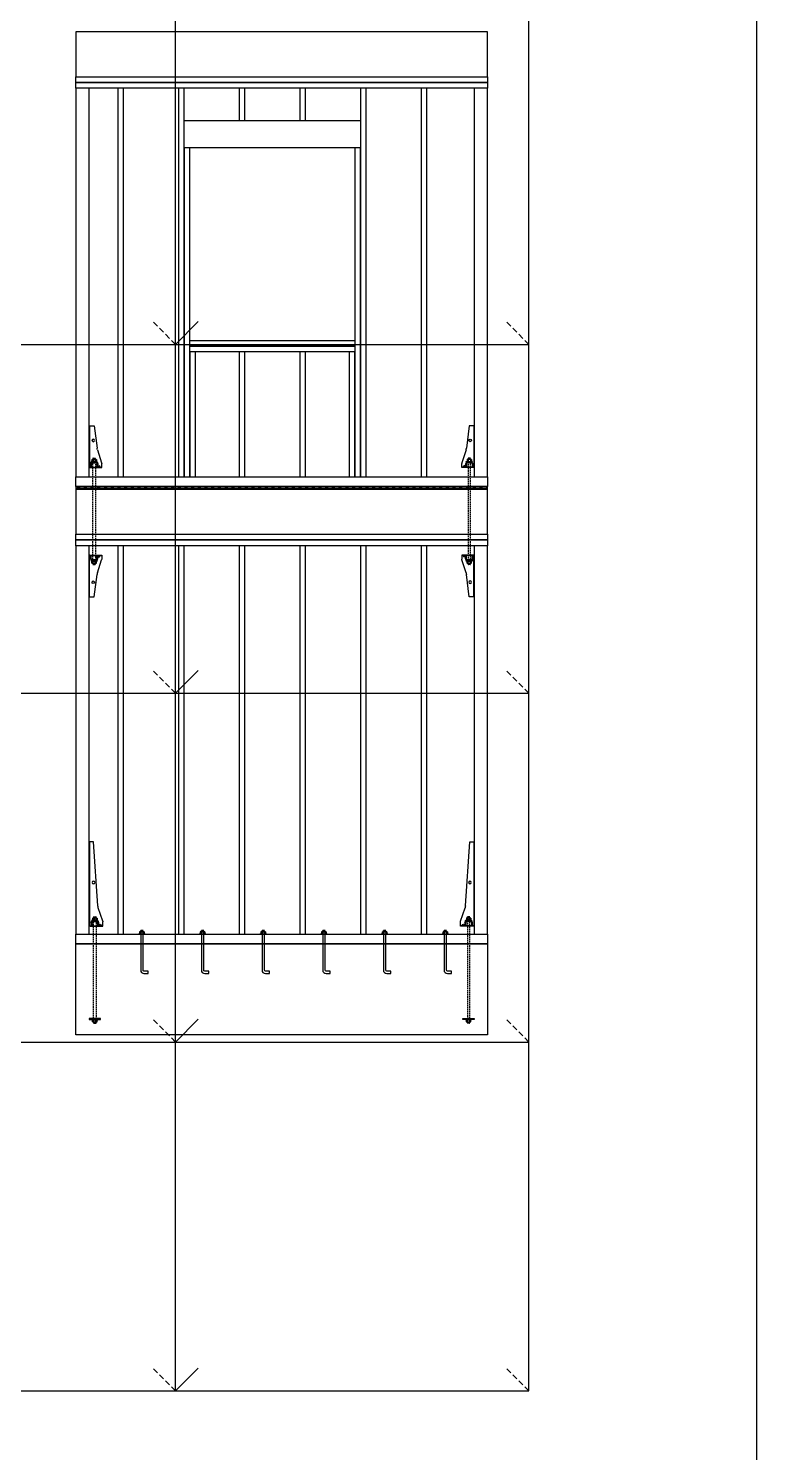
# Model space of a CAD drawing. Header units: inches. Extents: x -2661 to 42767, y -1222 to 9099.
# Drawn here: x 738.6 to 930.6, y 3607.3 to 3982.9 of the extents above; entities that cross this region are included whole.
import ezdxf

# ---------------------------------------------------------------- set-up
doc = ezdxf.new("R2010")
doc.units = ezdxf.units.IN
doc.header["$LTSCALE"] = 12
doc.header["$MEASUREMENT"] = 0
doc.linetypes.add('HIDDEN2', pattern=[0.1875, 0.125, -0.0625])
doc.linetypes.add('HIDDEN8', pattern=[0.04625, 0.03125, -0.015])
doc.layers.get('0').update_dxf_attribs({"linetype": 'CONTINUOUS'})
doc.layers.add('S-ANNO-GRID-NONPLOT', color=251, linetype='CONTINUOUS', plot=False)
doc.layers.add('S-ANNO-NONPLOT', color=253, linetype='CONTINUOUS', plot=False, transparency=0.5)
for name, color, linetype in [('S-BOLT', 2, 'CONTINUOUS'), ('S-FNDN', 4, 'CONTINUOUS'), ('S-SIMPSON', 2, 'CONTINUOUS'), ('S-WOOD', 3, 'CONTINUOUS')]:
    doc.layers.add(name, color=color, linetype=linetype)

# ---------------------------------------------------------------- blocks, each defined once
blk = doc.blocks.new('Se_24x36_STARTERS_GRID')
for p, q in [((-372.84, 276), (-279.63, 276)), ((-372.84, 184), (-372.84, 276)), ((-279.63, -92), (-279.63, 276)), ((-279.63, 276), (-186.42, 276)), ((-186.42, -92), (-186.42, 276)), ((-186.42, 276), (-93.21, 276)), ((-93.21, -92), (-93.21, 276)), ((-93.21, 276), (0, 276)), ((0, 184), (0, 276)), ((-372.84, 184), (-366.84, 190)), ((-279.63, 184), (-273.63, 190)), ((-186.42, 184), (-180.42, 190)), ((-93.21, 184), (-87.21, 190)), ((-372.84, 92), (-372.84, 184)), ((-372.84, 184), (-279.63, 184)), ((-279.63, 184), (-186.42, 184)), ((-186.42, 184), (-93.21, 184)), ((-93.21, 184), (0, 184)), ((0, 92), (0, 184)), ((-372.84, 92), (-366.84, 98)), ((-279.63, 92), (-273.63, 98)), ((-186.42, 92), (-180.42, 98)), ((-93.21, 92), (-87.21, 98)), ((-372.84, 0), (-372.84, 92)), ((-372.84, 92), (-279.63, 92)), ((-279.63, 92), (-186.42, 92)), ((-186.42, 92), (-93.21, 92)), ((-93.21, 92), (0, 92)), ((0, 0), (0, 92)), ((-372.84, 0), (-366.84, 6)), ((-279.63, 0), (-273.63, 6)), ((-186.42, 0), (-180.42, 6)), ((-93.21, 0), (-87.21, 6)), ((-372.84, 0), (-279.63, 0)), ((-372.84, -92), (-372.84, 0)), ((-279.63, 0), (-186.42, 0)), ((-186.42, 0), (-93.21, 0)), ((-93.21, 0), (0, 0)), ((0, -92), (0, 0)), ((-372.84, -92), (-366.84, -86)), ((-279.63, -92), (-273.63, -86)), ((-186.42, -92), (-180.42, -86)), ((-93.21, -92), (-87.21, -86)), ((-372.84, -92), (-279.63, -92)), ((-279.63, -92), (-186.42, -92)), ((-186.42, -92), (-93.21, -92)), ((-93.21, -92), (0, -92))]:
    blk.add_line(p, q)
at = {"linetype": 'HIDDEN2'}
for p, q in [((-279.63, 184), (-285.63, 190)), ((-186.42, 184), (-192.42, 190)), ((-93.21, 184), (-99.21, 190)), ((0, 184), (-6, 190)), ((-279.63, 92), (-285.63, 98)), ((-186.42, 92), (-192.42, 98)), ((-93.21, 92), (-99.21, 98)), ((0, 92), (-6, 98)), ((-279.63, 0), (-285.63, 6)), ((-186.42, 0), (-192.42, 6)), ((-93.21, 0), (-99.21, 6)), ((0, 0), (-6, 6)), ((-279.63, -92), (-285.63, -86)), ((-186.42, -92), (-192.42, -86)), ((-93.21, -92), (-99.21, -86)), ((0, -92), (-6, -86))]:
    blk.add_line(p, q, dxfattribs=at)
blk = doc.blocks.new('NUT-SM-THREADS-new')
for p, q in [((-0.94, 0.81), (-0.94, 0)), ((-0.94, 0), (-0.84, 0)), ((-0.84, 0), (0.84, 0)), ((-0.7, 0.94), (0.7, 0.94)), ((0.39, 1.44), (-0.5, 1.44)), ((-0.5, 1.44), (-0.39, 1.37)), ((-0.5, 1.31), (-0.39, 1.37)), ((0.5, 1.25), (-0.5, 1.31)), ((-0.5, 1.31), (-0.39, 1.25)), ((-0.5, 1.19), (-0.39, 1.25)), ((0.5, 1.12), (-0.5, 1.19)), ((-0.5, 1.19), (-0.39, 1.12)), ((-0.5, 1.06), (-0.39, 1.12)), ((0.5, 1), (-0.5, 1.06)), ((-0.5, 1.06), (-0.39, 1)), ((-0.5, 0.94), (-0.39, 1)), ((-0.47, 0.81), (-0.47, 0)), ((-0.39, 1.37), (0.39, 1.31)), ((-0.39, 1.25), (0.39, 1.19)), ((-0.39, 1.12), (0.39, 1.06)), ((-0.39, 1), (0.39, 0.94)), ((0.5, 1.37), (-0.09, 1.41)), ((0.39, 1.44), (0.39, 1.44)), ((0.39, 1.44), (0.5, 1.37)), ((0.39, 1.31), (0.5, 1.37)), ((0.39, 1.31), (0.5, 1.25)), ((0.39, 1.19), (0.5, 1.25)), ((0.39, 1.19), (0.5, 1.12)), ((0.39, 1.06), (0.5, 1.12)), ((0.39, 1.06), (0.5, 1)), ((0.39, 0.94), (0.5, 1)), ((0.47, 0.81), (0.47, 0)), ((0.84, 0), (0.94, 0)), ((0.94, 0.81), (0.94, 0))]:
    blk.add_line(p, q)
for centre, radius, start, end in [((-0.7, 0.65), 0.283, 33.89006, 146.10994), ((0, -0.01), 0.943, 60.15828, 119.84172), ((0.7, 0.65), 0.283, 33.89006, 146.10994)]:
    blk.add_arc(centre, radius, start, end)
blk = doc.blocks.new('NUT-w-WASHER-sm-new')
blk.add_lwpolyline([(-1.36, 0.17), (1.36, 0.17), (1.36, 0), (-1.36, 0)], close=True)
blk.add_blockref('NUT-SM-THREADS-new', (0, 0.17))
blk = doc.blocks.new('*U1342')
for p, q in [((0, 22.25), (0, 0.27)), ((1.13, 22.25), (0, 22.25)), ((0.13, 22.25), (0.13, 0.27)), ((2.31, 5.39), (1.13, 22.25)), ((3.6, 1.33), (2.41, 4.9)), ((0.13, 0.39), (0.03, 0.39)), ((0.27, 0.13), (3.62, 0.13)), ((0.27, 0), (3.62, 0)), ((0.5, 1.02), (0.5, 0.13)), ((0.5, 0.13), (0.74, 0.13)), ((0.74, 1.02), (0.74, 0.13)), ((0.99, 1.51), (1.99, 1.51)), ((0.99, 1.27), (1.99, 1.27)), ((1.02, 1.27), (1.02, 1.51)), ((1.96, 1.27), (1.96, 1.51)), ((2.24, 1.02), (2.24, 0.13)), ((2.24, 0.13), (2.47, 0.13)), ((2.47, 1.02), (2.47, 0.13)), ((3.62, 0), (3.62, 1.17))]:
    blk.add_line(p, q)
for centre, radius in [((1.13, 11.56), 0.344), ((1.26, 1.74), 0.199), ((1.26, 1.74), 0.149)]:
    blk.add_circle(centre, radius)
for centre, radius, start, end in [((4.31, 5.53), 2, 184, 198.3706), ((0.27, 0.27), 0.27, 180, 270), ((0.27, 0.27), 0.135, 180, 270), ((0.99, 1.02), 0.485, 90, 180), ((0.99, 1.02), 0.25, 90, 180), ((1.99, 1.02), 0.485, 0, 90), ((1.99, 1.02), 0.25, 0, 90), ((2.87, 0.24), 0.287, 4.3718, 175.6282), ((2.87, 0.28), 0.287, 184.3718, 355.6282), ((2.87, 0.24), 0.188, 6.7123, 173.2877), ((2.87, 0.28), 0.188, 186.7123, 353.2877), ((3.12, 1.17), 0.5, 0, 18.3706)]:
    blk.add_arc(centre, radius, start, end)
blk = doc.blocks.new('*U1210')
for p, q in [((-1.35, 10.95), (-2.08, 5.04)), ((0, 10.95), (-1.35, 10.95)), ((-0.08, 10.95), (-0.08, 0.21)), ((0, 10.95), (0, 0.21)), ((-2.16, 4.65), (-3.29, 1.22)), ((-3.31, 0), (-3.31, 1.06)), ((-0.21, 0.07), (-3.31, 0.07)), ((-0.21, 0), (-3.31, 0)), ((-2.29, 0.96), (-2.06, 0.96)), ((-2.29, 0.96), (-2.29, 0.07)), ((-2.29, 0.96), (-2.29, 0.07)), ((-2.06, 0.96), (-2.06, 0.07)), ((-1.88, 0), (-1.88, 0.07)), ((-0.81, 1.45), (-1.81, 1.45)), ((-0.81, 1.21), (-1.81, 1.21)), ((-1.78, 1.21), (-1.78, 1.45)), ((-0.84, 1.21), (-0.84, 1.45)), ((-0.75, 0), (-0.75, 0.07)), ((-0.32, 0.96), (-0.56, 0.96)), ((-0.56, 0.96), (-0.56, 0.07)), ((-0.32, 0.96), (-0.32, 0.07))]:
    blk.add_line(p, q)
blk.add_circle((-1.08, 7.13), 0.344)
for centre, radius, start, end in [((-4.06, 5.28), 2, 341.6294, 353), ((-2.81, 1.06), 0.5, 161.6294, 180), ((-2.56, 0.18), 0.287, 4.3718, 175.6282), ((-2.56, 0.22), 0.287, 184.3718, 230.2368), ((-2.56, 0.18), 0.188, 6.7123, 173.2877), ((-2.56, 0.22), 0.188, 186.7123, 353.2877), ((-2.56, 0.22), 0.287, 309.7632, 355.6282), ((-1.81, 0.96), 0.485, 90, 180), ((-1.81, 0.96), 0.25, 90, 180), ((-0.81, 0.96), 0.485, 0, 90), ((-0.81, 0.96), 0.25, 0, 90), ((-0.21, 0.21), 0.21, 270, 0), ((-0.21, 0.21), 0.135, 270, 0)]:
    blk.add_arc(centre, radius, start, end)
blk = doc.blocks.new('*U1079')
at = {"layer": 'S-BOLT'}
for points in [[(-0.11, 0.78), (-0.11, -0.78), (0, -0.78), (0, 0.78)], [(26.07, 0.78), (26.07, -0.78), (26.18, -0.78), (26.18, 0.78)]]:
    blk.add_lwpolyline(points, close=True, dxfattribs=at)
at = {"layer": 'S-BOLT', "linetype": 'HIDDEN8'}
blk.add_lwpolyline([(25.99, 0.24), (26.03, 0.31), (26.05, -0.06), (26.03, 0.31), (26.07, 0.24), (26.07, -0.32), (26.03, -0.25), (25.99, 0.24), (25.95, 0.31), (25.99, -0.32), (26.03, -0.25), (25.99, -0.32), (25.95, -0.25), (25.91, 0.24), (25.95, 0.31), (25.91, 0.24), (25.87, 0.31), (25.91, -0.32), (25.95, -0.25), (25.91, -0.32), (25.87, -0.25), (25.84, 0.24), (25.87, 0.31), (25.84, 0.24), (25.8, 0.31), (25.84, -0.32), (25.87, -0.25), (25.84, -0.32), (25.8, -0.25), (25.76, 0.24), (25.8, 0.31), (25.76, 0.24), (25.72, 0.32), (25.76, 0.24), (25.8, -0.25), (25.76, -0.32), (0, -0.32), (0, 0.32), (25.72, 0.32)], dxfattribs=at)
at = {"layer": 'S-BOLT', "yscale": 0.625, "zscale": 0.625}
for p, xscale, rotation in [((-0.11, 0), -0.625, 90), ((26.18, 0), 0.625, 270)]:
    blk.add_blockref('NUT-SM-THREADS-new', p, dxfattribs=dict(at, xscale=xscale, rotation=rotation))
blk = doc.blocks.new('*U1214')
for p, q in [((-2.31, 5.39), (-1.13, 22.25)), ((-1.13, 22.25), (0, 22.25)), ((-0.13, 22.25), (-0.13, 0.27)), ((0, 22.25), (0, 0.27)), ((-3.6, 1.33), (-2.41, 4.9)), ((-3.62, 0), (-3.62, 1.17)), ((-0.27, 0.13), (-3.62, 0.13)), ((-0.27, 0), (-3.62, 0)), ((-2.47, 1.02), (-2.47, 0.13)), ((-2.24, 0.13), (-2.47, 0.13)), ((-2.24, 1.02), (-2.24, 0.13)), ((-0.99, 1.51), (-1.99, 1.51)), ((-0.99, 1.27), (-1.99, 1.27)), ((-1.96, 1.27), (-1.96, 1.51)), ((-1.02, 1.27), (-1.02, 1.51)), ((-0.74, 1.02), (-0.74, 0.13)), ((-0.5, 0.13), (-0.74, 0.13)), ((-0.5, 1.02), (-0.5, 0.13)), ((-0.13, 0.39), (-0.03, 0.39))]:
    blk.add_line(p, q)
for centre, radius in [((-1.13, 11.56), 0.344), ((-1.26, 1.74), 0.199), ((-1.26, 1.74), 0.149)]:
    blk.add_circle(centre, radius)
for centre, radius, start, end in [((-4.31, 5.53), 2, 341.6294, 356), ((-3.12, 1.17), 0.5, 161.6294, 180), ((-2.87, 0.24), 0.287, 4.3718, 175.6282), ((-2.87, 0.28), 0.287, 184.3718, 355.6282), ((-2.87, 0.24), 0.188, 6.7123, 173.2877), ((-2.87, 0.28), 0.188, 186.7123, 353.2877), ((-1.99, 1.02), 0.485, 90, 180), ((-1.99, 1.02), 0.25, 90, 180), ((-0.99, 1.02), 0.485, 0, 90), ((-0.99, 1.02), 0.25, 0, 90), ((-0.27, 0.27), 0.27, 270, 0), ((-0.27, 0.27), 0.135, 270, 0)]:
    blk.add_arc(centre, radius, start, end)

msp = doc.modelspace()

# ---------------------------------------------------------------- hatches: boundary and pattern name
at = {"layer": 'S-WOOD'}
h = msp.add_hatch(dxfattribs=at)
h.set_pattern_fill('PLAST', color=1, scale=5, angle=45, style=0)
h.set_pattern_definition([(45, (-1538.9911, 3683.342), (-0.8838835, 0.8838835), []), (45, (-1539.1016, 3683.4525), (-0.8838835, 0.8838835), []), (45, (-1539.2121, 3683.563), (-0.8838835, 0.8838835), [])])
h.paths.add_polyline_path([(751.08728, 3861.32918), (859.62897, 3861.32918), (859.62897, 3862.07918), (751.08728, 3862.07918)])

# ---------------------------------------------------------------- linework, layer by layer
at = {"layer": 'S-ANNO-NONPLOT'}
msp.add_lwpolyline([(437.73642, 4172.00884), (930.57281, 4172.00884), (930.57281, 847.54657), (437.73642, 847.54657)], close=True, dxfattribs=at)
at = {"layer": 'S-BOLT'}
for points in [[(770.13921, 3734.26715), (769.04546, 3734.26715, -0.414213562), (768.79546, 3734.51715), (768.79546, 3743.95465), (768.17046, 3743.95465), (768.17046, 3734.51715, 0.414213562), (769.04546, 3733.64215), (770.13921, 3733.64215)], [(786.13921, 3734.26715), (785.04546, 3734.26715, -0.414213562), (784.79546, 3734.51715), (784.79546, 3743.95465), (784.17046, 3743.95465), (784.17046, 3734.51715, 0.414213562), (785.04546, 3733.64215), (786.13921, 3733.64215)], [(802.13921, 3734.26715), (801.04546, 3734.26715, -0.414213562), (800.79546, 3734.51715), (800.79546, 3743.95465), (800.17046, 3743.95465), (800.17046, 3734.51715, 0.414213562), (801.04546, 3733.64215), (802.13921, 3733.64215)], [(818.13921, 3734.26716), (817.04546, 3734.26716, -0.414213562), (816.79546, 3734.51716), (816.79546, 3743.95466), (816.17046, 3743.95466), (816.17046, 3734.51716, 0.414213562), (817.04546, 3733.64216), (818.13921, 3733.64216)], [(834.13921, 3734.26715), (833.04546, 3734.26715, -0.414213562), (832.79546, 3734.51715), (832.79546, 3743.95465), (832.17046, 3743.95465), (832.17046, 3734.51715, 0.414213562), (833.04546, 3733.64215), (834.13921, 3733.64215)], [(850.13921, 3734.26715), (849.04546, 3734.26715, -0.414213562), (848.79546, 3734.51715), (848.79546, 3743.95465), (848.17046, 3743.95465), (848.17046, 3734.51715, 0.414213562), (849.04546, 3733.64215), (850.13921, 3733.64215)]]:
    msp.add_lwpolyline(points, format="xyb", close=True, dxfattribs=at)
at = {"layer": 'S-BOLT', "color": 4, "linetype": 'ByBlock'}
for points in [[(754.57615, 3721.75894), (754.57615, 3721.50894), (757.57615, 3721.50894), (757.57615, 3721.75894)], [(856.14009, 3721.75894), (856.14009, 3721.50894), (853.14009, 3721.50894), (853.14009, 3721.75894)]]:
    msp.add_lwpolyline(points, close=True, dxfattribs=at)
at = {"layer": 'S-FNDN'}
msp.add_lwpolyline([(751.08728, 3741.45418), (859.62897, 3741.45418), (859.62897, 3717.45418), (751.08728, 3717.45418)], close=True, dxfattribs=at)
at = {"layer": 'S-WOOD', "color": 1}
msp.add_line((751.08728, 3861.70418), (859.62897, 3861.70418), dxfattribs=at)
at = {"layer": 'S-WOOD'}
for points in [[(751.08789, 3970.07906), (859.62958, 3970.07906), (859.62958, 3981.95406), (751.08789, 3981.95406)], [(751.08789, 3970.07906), (859.62958, 3970.07906), (859.62958, 3968.57906), (751.08789, 3968.57906)], [(751.08789, 3967.07906), (751.08782, 3864.57971), (754.58782, 3864.57971), (754.58789, 3967.07906)], [(751.08789, 3968.57906), (859.62958, 3968.57906), (859.62958, 3967.07906), (751.08789, 3967.07906)], [(762.12958, 3967.07906), (762.12951, 3864.57971), (763.62951, 3864.57971), (763.62958, 3967.07906)], [(778.12958, 3967.07906), (778.12951, 3864.57971), (779.62951, 3864.57971), (779.62958, 3967.07906)], [(794.12952, 3967.07906), (794.12951, 3958.58832), (795.62951, 3958.58832), (795.62952, 3967.07906)], [(810.12952, 3967.07907), (810.12951, 3958.58833), (811.62951, 3958.58833), (811.62952, 3967.07907)], [(826.12958, 3967.07906), (826.12951, 3864.57971), (827.62951, 3864.57971), (827.62958, 3967.07906)], [(842.12958, 3967.07906), (842.12951, 3864.57971), (843.62951, 3864.57971), (843.62958, 3967.07906)], [(856.12958, 3967.07906), (856.12951, 3864.57971), (859.62951, 3864.57971), (859.62958, 3967.07906)], [(779.62957, 3958.58831), (826.12957, 3958.58831), (826.12957, 3951.33831), (779.62957, 3951.33831)], [(779.62957, 3951.33831), (779.62951, 3864.57978), (781.12951, 3864.57978), (781.12957, 3951.33831)], [(824.62957, 3951.33831), (824.62951, 3864.57978), (826.12951, 3864.57978), (826.12957, 3951.33831)], [(781.12955, 3900.53381), (824.62954, 3900.53381), (824.62954, 3899.03381), (781.12955, 3899.03381)], [(781.12955, 3899.03381), (824.62954, 3899.03381), (824.62954, 3897.53381), (781.12955, 3897.53381)], [(781.12955, 3897.53381), (781.12949, 3864.57978), (782.62949, 3864.57978), (782.62955, 3897.53381)], [(794.12958, 3897.53381), (794.12951, 3864.57971), (795.62951, 3864.57971), (795.62958, 3897.53381)], [(810.12958, 3897.53382), (810.12951, 3864.57972), (811.62951, 3864.57972), (811.62958, 3897.53382)], [(823.12954, 3897.53381), (823.12948, 3864.57978), (824.62948, 3864.57978), (824.62954, 3897.53381)], [(859.62897, 3862.07938), (751.08728, 3862.07918), (751.08727, 3864.57993), (859.62897, 3864.57938)], [(751.08728, 3861.32918), (859.62897, 3861.32918), (859.62897, 3862.07918), (751.08728, 3862.07918)], [(751.08728, 3849.45418), (859.62897, 3849.45418), (859.62897, 3861.32918), (751.08728, 3861.32918)], [(751.08728, 3846.45418), (751.0872, 3743.95483), (754.5872, 3743.95483), (754.58728, 3846.45418)], [(751.08728, 3849.45418), (859.62897, 3849.45418), (859.62897, 3847.95418), (751.08728, 3847.95418)], [(751.08728, 3847.95418), (859.62897, 3847.95418), (859.62897, 3846.45418), (751.08728, 3846.45418)], [(762.12897, 3846.45418), (762.12889, 3743.95483), (763.62889, 3743.95483), (763.62897, 3846.45418)], [(778.12897, 3846.45418), (778.12889, 3743.95483), (779.62889, 3743.95483), (779.62897, 3846.45418)], [(794.12897, 3846.45418), (794.12889, 3743.95483), (795.62889, 3743.95483), (795.62897, 3846.45418)], [(810.12897, 3846.45419), (810.12889, 3743.95484), (811.62889, 3743.95484), (811.62897, 3846.45419)], [(826.12897, 3846.45418), (826.12889, 3743.95483), (827.62889, 3743.95483), (827.62897, 3846.45418)], [(842.12897, 3846.45418), (842.12889, 3743.95483), (843.62889, 3743.95483), (843.62897, 3846.45418)], [(856.12897, 3846.45418), (856.12889, 3743.95483), (859.62889, 3743.95483), (859.62897, 3846.45418)], [(859.62897, 3741.45438), (751.08728, 3741.45418), (751.08727, 3743.95493), (859.62897, 3743.95438)]]:
    msp.add_lwpolyline(points, close=True, dxfattribs=at)

# ---------------------------------------------------------------- block references
at = {"layer": 'S-ANNO-GRID-NONPLOT'}
msp.add_blockref('Se_24x36_STARTERS_GRID', (870.57281, 3715.54657), dxfattribs=at)
at = {"layer": 'S-BOLT', "color": 0, "linetype": 'ByBlock', "rotation": 270}
for p in [(755.89569, 3868.54439), (756.07615, 3747.57917)]:
    msp.add_blockref('*U1079', p, dxfattribs=at)
at = {"layer": 'S-BOLT', "color": 0, "linetype": 'ByBlock', "xscale": -1, "rotation": 90}
for p in [(854.82166, 3868.54441), (854.64009, 3747.57917)]:
    msp.add_blockref('*U1079', p, dxfattribs=at)
at = {"layer": 'S-BOLT', "xscale": 0.625, "yscale": 0.625, "zscale": 0.625}
for p in [(768.48296, 3743.95465), (784.48296, 3743.95465), (800.48296, 3743.95465), (816.48296, 3743.95466), (832.48296, 3743.95465), (848.48296, 3743.95465)]:
    msp.add_blockref('NUT-w-WASHER-sm-new', p, dxfattribs=at)
at = {"layer": 'S-SIMPSON', "xscale": -1}
for name, p in [('*U1210', (754.58783, 3867.0944)), ('*U1214', (754.58709, 3746.06918)), ('*U1342', (856.12892, 3746.06918))]:
    msp.add_blockref(name, p, dxfattribs=at)
at = {"layer": 'S-SIMPSON'}
msp.add_blockref('*U1210', (856.12952, 3867.09442), dxfattribs=at)
at = {"layer": 'S-SIMPSON', "rotation": 180}
msp.add_blockref('*U1210', (754.58783, 3843.92415), dxfattribs=at)
at = {"layer": 'S-SIMPSON', "xscale": -1, "rotation": 180}
msp.add_blockref('*U1210', (856.12952, 3843.92417), dxfattribs=at)

doc.saveas('drawing.dxf')
